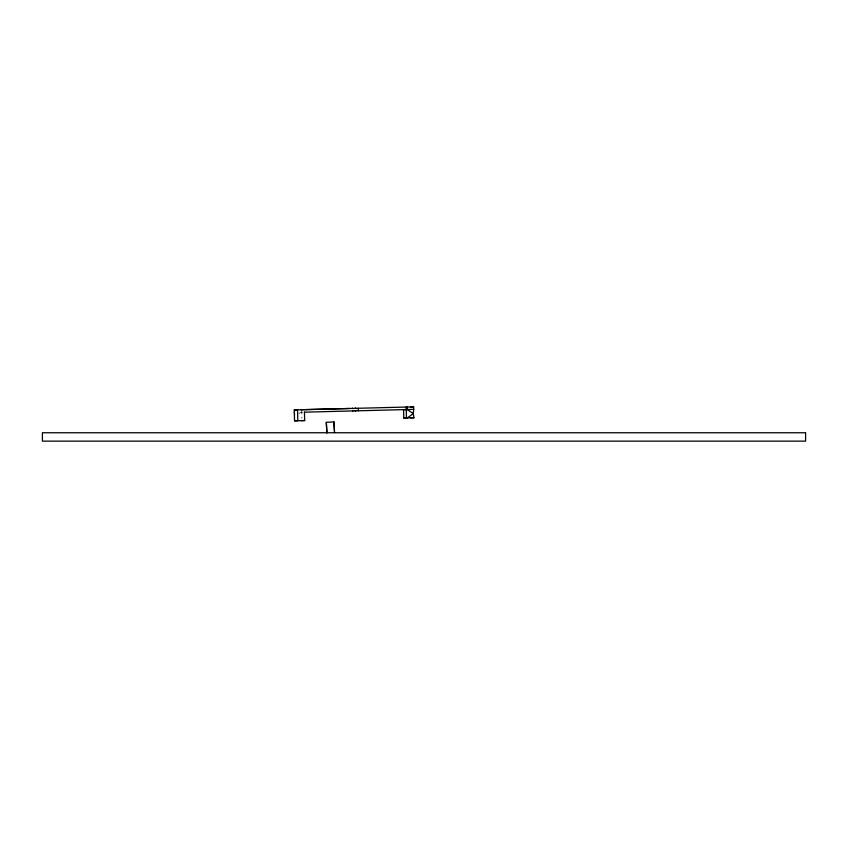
<?xml version="1.0" encoding="UTF-8"?>
<svg xmlns="http://www.w3.org/2000/svg" width="848" height="848" viewBox="0 0 848 848"><rect width="100%" height="100%" fill="white"/><g stroke="black" fill="none" stroke-linecap="round" stroke-linejoin="round"><path stroke-width="0.64" stroke-dasharray="4.24 3.18" d="M298.878 413.697L300.828 412.255L304.453 412.17M301.708 409.722L301.92 418.223"/><path stroke-width="1.27" d="M413.707 409.372L413.262 413.591L413.919 417.757L403.786 418L403.574 409.616L413.707 409.372L413.644 406.86L410.358 406.923M334.536 432.554L333.985 421.901L326.31 422.325L326.862 432.978M333.985 421.901L334.409 431.017M355.757 410.856L355.036 410.867M352.524 408.418L351.952 408.429L352.927 408.407M354.973 408.354L355.948 408.333L355.344 408.344M352.588 410.93L352.991 410.92M349.63 408.471L300.764 409.743M294.256 409.902L297.542 409.838L297.818 420.735L294.532 420.809L294.256 409.902L413.644 406.86M304.358 412.17L406.256 409.563M294.532 420.809L304.665 420.555L304.453 412.17M403.786 418L407.411 417.926L413.262 413.591L407.199 409.542L407.135 407.019L406.192 407.04L406.468 417.947M410.633 417.831L413.919 417.757M301.04 420.64L304.665 420.555M294.32 412.425L294.648 414.502M326.31 422.325L326.915 432.65M358.269 408.291L358.333 410.803M805.6 432.756L42.4 432.756L42.4 441.14L805.6 441.14L805.6 432.756"/></g></svg>
